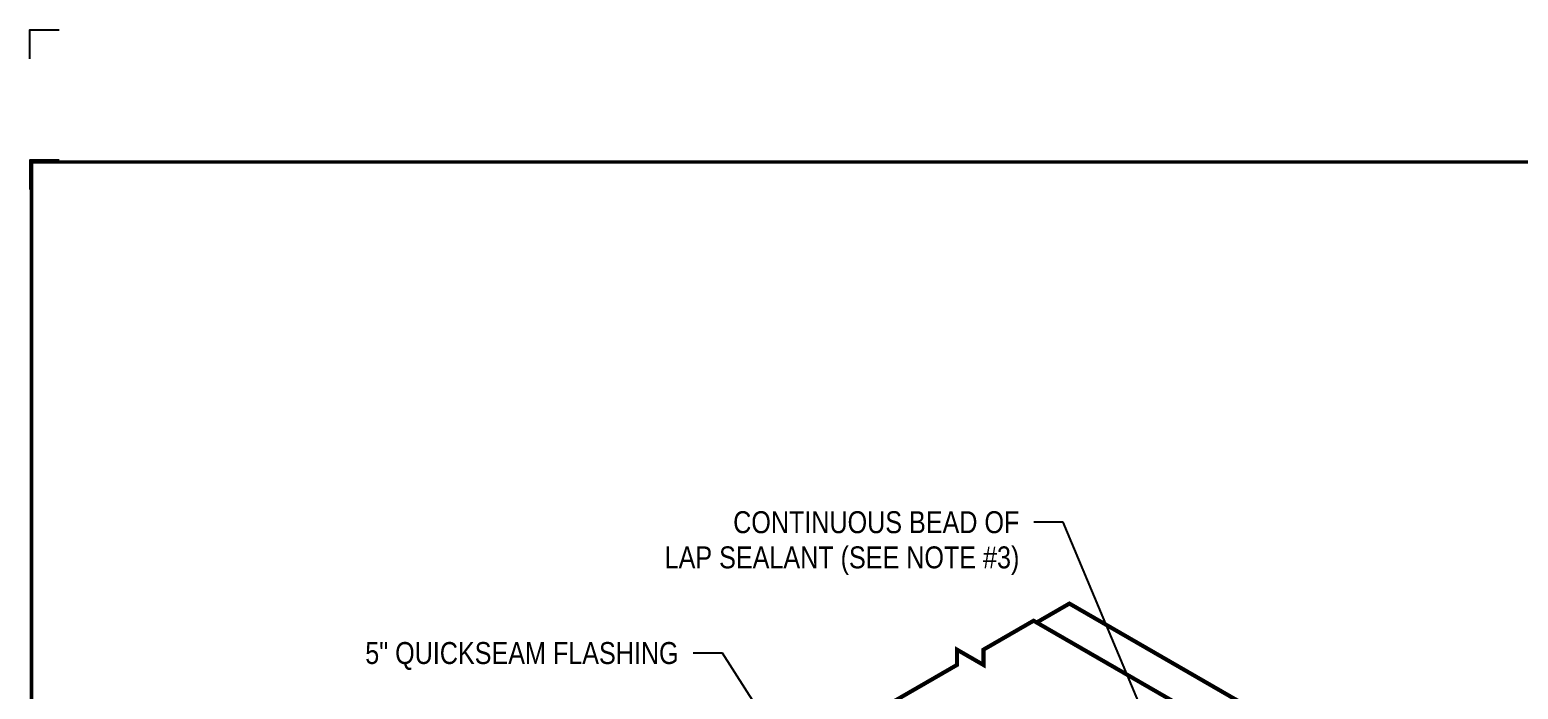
# Model space of a CAD drawing. Header units: inches. Extents: x 77.9 to 116.7, y -65.9 to -49.2.
# Drawn here: x 77.94 to 90.66, y -54.81 to -49.17 of the extents above; entities that cross this region are included whole.
import ezdxf
from ezdxf.enums import TextEntityAlignment as Align

# ---------------------------------------------------------------- set-up
doc = ezdxf.new("R2010")
doc.units = ezdxf.units.IN
doc.header["$MEASUREMENT"] = 0
doc.layers.get('0').update_dxf_attribs({"linetype": 'CONTINUOUS'})
doc.layers.get('DEFPOINTS').update_dxf_attribs({"linetype": 'CONTINUOUS'})
for name, color, linetype in [('FSBP-ANNO-NOTE', 7, 'CONTINUOUS'), ('FSBP-MEMBRANE', 7, 'CONTINUOUS'), ('FSBP-TTLB-BORDER', 7, 'CONTINUOUS'), ('FSBP-TTLB-TEXT', 7, 'CONTINUOUS')]:
    doc.layers.add(name, color=color, linetype=linetype)
doc.styles.add('FSBP_ARIAL', font='arial.ttf')
doc.styles.add('FSBP_ARIAL_BOLD', font='')
doc.styles.add('FSBP_ARIAL_NAR', font='ARIALN.TTF')
doc.styles.get('FSBP_ARIAL_BOLD').set_extended_font_data('Arial Black')
doc.dimstyles.new('FSBP-LEADER', dxfattribs={"dimtxt": 0.1875, "dimasz": 0.25, "dimexe": 0.0625, "dimexo": 0.125, "dimgap": 0.125, "dimtad": 0, "dimtih": 1, "dimtoh": 1, "dimdec": 4, "dimzin": 0, "dimdsep": 46, "dimlunit": 4, "dimtxsty": 'FSBP_ARIAL_NAR', "dimcen": 0.09375, "dimclrd": 256, "dimclre": 256, "dimclrt": 256, "dimadec": 0, "dimazin": 0, "dimtfac": 1, "dimtdec": 4, "dimtofl": 0, "dimtmove": 0, "dimatfit": 3, "dimfxl": 0, "dimtolj": 1, "dimtzin": 0, "dimlwd": -1, "dimlwe": -1, "dimarcsym": 0})

# ---------------------------------------------------------------- blocks, each defined once
blk = doc.blocks.new('TTLB-EPDM_1')
at = {"layer": 'DEFPOINTS', "linetype": 'Continuous', "ltscale": 1.75}
blk.add_lwpolyline([(-0.015625, 13.88083333333333), (-0.015625, 14.13083333333333), (0.234375, 14.13083333333333)], dxfattribs=at)
at = {"layer": 'DEFPOINTS', "color": 1}
blk.add_lwpolyline([(0.234375, 13.015625), (-0.015625, 13.015625), (-0.015625, 12.765625)], dxfattribs=at)
at = {"layer": 'FSBP-TTLB-BORDER', "const_width": 0.03125}
blk.add_lwpolyline([(20, 0), (20, 13), (0, 13), (0, 0)], dxfattribs=at)
at = {"layer": 'FSBP-TTLB-TEXT'}
for tag, height, style, p in [('MAXIMUM_WARRANTY', 0.1875, 'FSBP_ARIAL_BOLD', (18.03987100774941, 0.2240244307510579)), ('ACCPT_SYSTEMS', 0.21875, 'FSBP_ARIAL', (12.49438170418193, -1.125))]:
    blk.add_attdef(tag, text='', height=height, dxfattribs=dict(at, style=style)).set_placement(p, align=Align.MIDDLE_LEFT)
for tag, height, style, p in [('DETAIL_DESCP_LINE_1', 0.21875, 'FSBP_ARIAL_BOLD', (10.33118450231211, -0.3736318192489421)), ('ISSUE_REV_DATE', 0.21875, 'FSBP_ARIAL', (16.84069633627263, -0.7282559425942452)), ('DETAIL_NUMBER', 0.4375, 'FSBP_ARIAL', (18.91941590748775, -0.8931630692489421))]:
    blk.add_attdef(tag, text='', height=height, dxfattribs=dict(at, style=style)).set_placement(p, align=Align.MIDDLE_CENTER)

msp = doc.modelspace()

# ---------------------------------------------------------------- linework, layer by layer
at = {"const_width": 0.035}
msp.add_lwpolyline([(93.6039474699069, -57.99100212186431), (91.19501989236701, -56.60020713651335), (91.19501989236701, -56.47105332456135), (90.97131892807496, -56.60020713651335), (90.97131892807502, -56.47105332456141), (86.82413582530013, -54.07667604379563), (86.5439423543166, -54.2384458196932), (90.44785512412747, -56.4923709082363), (90.44785512412747, -56.62152472018835), (90.67155608841952, -56.4923709082363), (90.67155608841952, -56.62152472018829), (93.02421673205563, -57.97983397610346)], dxfattribs=at)
msp.add_lwpolyline([(86.54394235431656, -54.23844581969322), (86.51796159220301, -54.22344581969321), (86.08995408643582, -54.47055606836302), (86.08995408643582, -54.60162837335953), (85.86293019471677, -54.47055606836305), (85.86293019471682, -54.60162837335953), (84.7173957431582, -55.26300299733293), (85.3400717600021, -55.6225051632757), (84.70323027371133, -55.25482455973457), (84.1127603138611, -55.59573255000237), (84.1127603138611, -55.72680485499887), (83.88573642214205, -55.5957325500024), (83.8857364221421, -55.7268048549989), (83.70424187091318, -55.83159078300736, -0.1635418917966764), (83.65607855027106, -55.8413231441023, 0.08037598511747733), (83.60888322631406, -55.843002997333), (82.52635147158352, -56.46800299733296)], format="xyb", dxfattribs=at)
at = {"layer": 'FSBP-MEMBRANE'}
for p, q in [((86.5439423543166, -54.2384458196932), (86.82413582530013, -54.07667604379563)), ((90.97131892807502, -56.47105332456141), (86.82413582530008, -54.0766760437956)), ((86.08995408643588, -54.47055606836305), (86.51796159220301, -54.22344581969321)), ((90.44785512412747, -56.4923709082363), (86.51796159220301, -54.22344581969321)), ((86.08995408643582, -54.60162837335953), (85.86293019471677, -54.47055606836305)), ((85.86293019471677, -54.47055606836305), (85.86293019471682, -54.60162837335953)), ((86.08995408643582, -54.60162837335953), (86.08995408643582, -54.47055606836302)), ((84.7173957431582, -55.26300299733293), (85.86293019471682, -54.60162837335953))]:
    msp.add_line(p, q, dxfattribs=at)

# ---------------------------------------------------------------- block references
msp.add_blockref('TTLB-EPDM_1', (77.95436863616393, -63.30074819025991))

# ---------------------------------------------------------------- texts
at = {"layer": 'FSBP-ANNO-NOTE', "style": 'FSBP_ARIAL_NAR'}
for s, p in [('CONTINUOUS BEAD OF', (86.39639665201015, -53.38090196971643)), ('LAP SEALANT (SEE NOTE #3)', (86.39639665201015, -53.68168321971643)), ('5" QUICKSEAM FLASHING', (83.4838268148658, -54.49965304795319))]:
    msp.add_text(s, height=0.1875, dxfattribs=at).set_placement(p, align=Align.MIDDLE_RIGHT)

# ---------------------------------------------------------------- leaders
at = {"layer": 'FSBP-ANNO-NOTE'}
for points in [[(87.84398586108578, -55.93363457889104), (86.77139665201015, -53.38090196971644), (86.52139665201015, -53.38090196971644)], [(84.6636781737297, -55.75958740624263), (83.8588268148658, -54.4996530479532), (83.6088268148658, -54.4996530479532)]]:
    msp.add_leader(points, dimstyle='FSBP-LEADER', dxfattribs=at)

doc.saveas('drawing.dxf')
